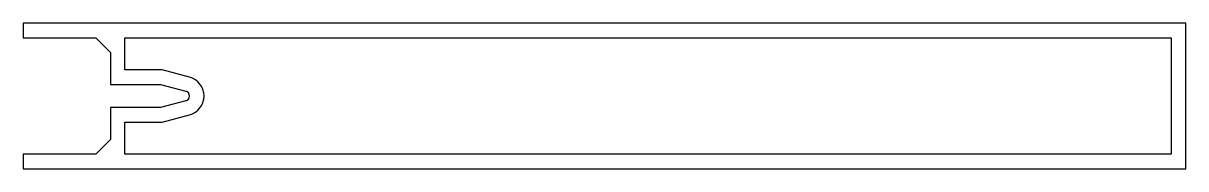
# Model space of a CAD drawing. Extents: x 4 to 258, y 4 to 35.
import ezdxf

# ---------------------------------------------------------------- set-up
doc = ezdxf.new("R2010")
doc.units = 0
doc.layers.get('0').update_dxf_attribs({"linetype": 'CONTINUOUS'})

msp = doc.modelspace()

# ---------------------------------------------------------------- linework, layer by layer
for p, q in [((258.33, 35.4), (4.33, 35.4)), ((4.33, 35.4), (4.33, 32.22)), ((258.33, 3.65), (258.33, 35.4)), ((4.33, 32.22), (20.21, 32.22)), ((20.21, 32.22), (23.38, 29.05)), ((26.56, 32.22), (255.16, 32.22)), ((26.56, 25.24), (26.56, 32.22)), ((255.16, 32.22), (255.16, 6.82)), ((23.38, 29.05), (23.38, 22.06)), ((34.72, 25.24), (26.56, 25.24)), ((40.67, 23.64), (34.72, 25.24)), ((23.38, 22.06), (34.31, 22.06)), ((34.31, 22.06), (39.85, 20.58)), ((39.85, 18.47), (34.31, 16.98)), ((34.31, 16.98), (23.38, 16.98)), ((23.38, 16.98), (23.38, 10)), ((34.72, 13.81), (40.67, 15.4)), ((26.56, 6.82), (26.56, 13.81)), ((26.56, 13.81), (34.72, 13.81)), ((23.38, 10), (20.21, 6.82)), ((20.21, 6.82), (4.33, 6.82)), ((4.33, 6.82), (4.33, 3.65)), ((255.16, 6.82), (26.56, 6.82)), ((4.33, 3.65), (258.33, 3.65))]:
    msp.add_line(p, q)
for radius, start, end in [(4.27, 360, 75), (1.09, 285, 75), (4.27, 285, 0)]:
    msp.add_arc((39.56, 19.52), radius, start, end)

doc.saveas('drawing.dxf')
